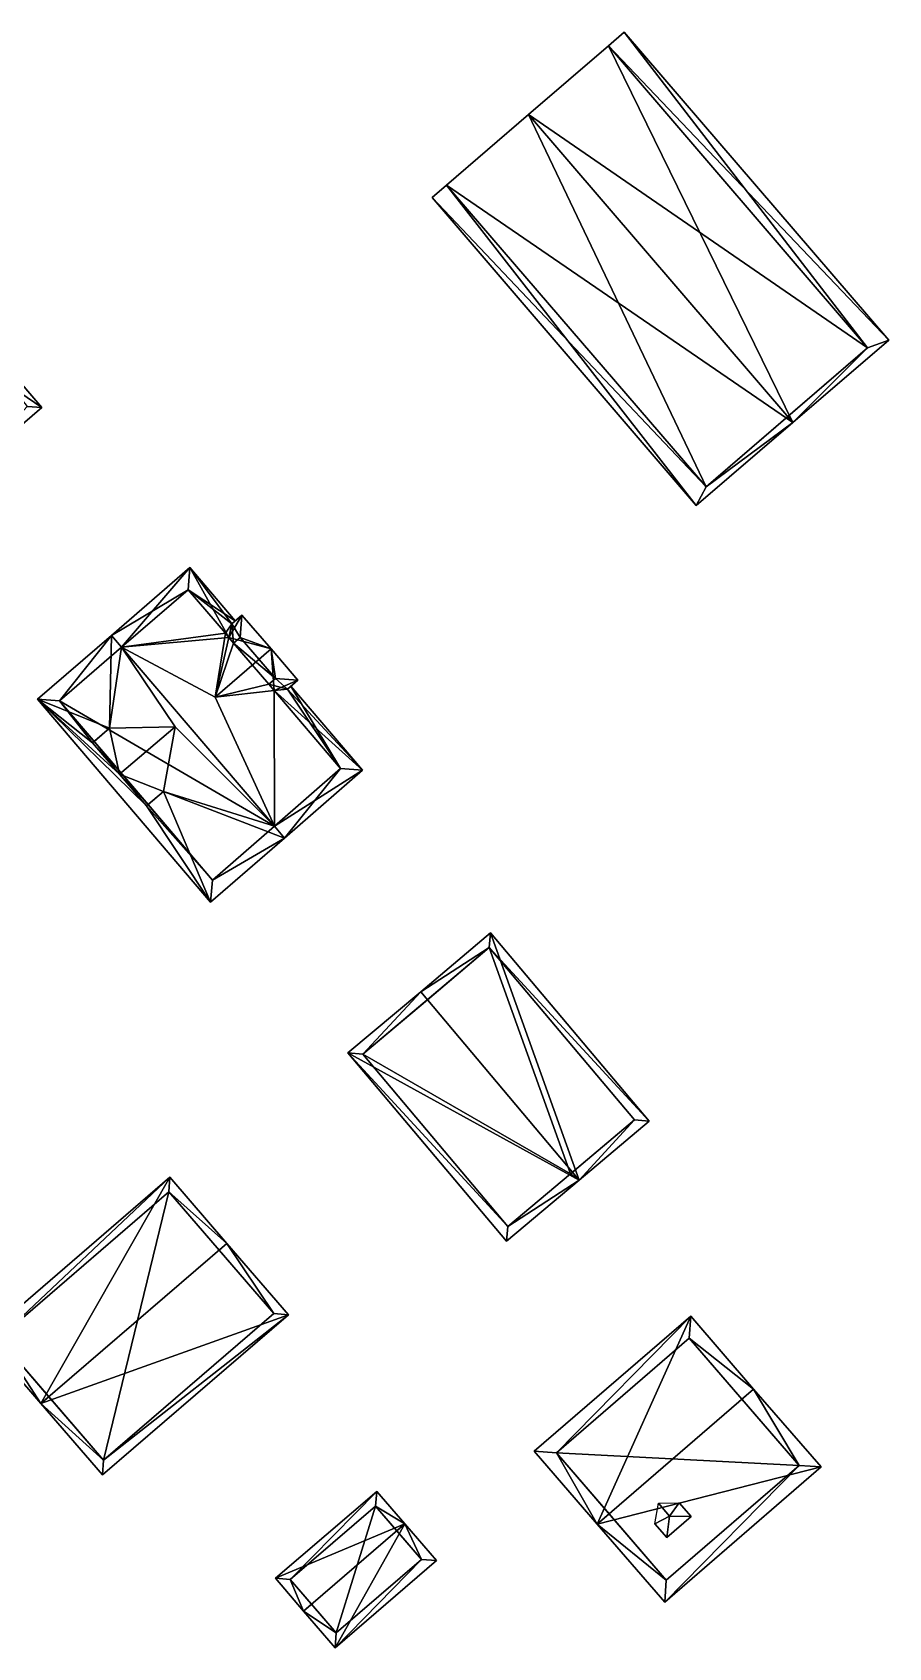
# Model space of a CAD drawing. Extents: x 2679264 to 2679716, y 1246766 to 1247183.
# Drawn here: x 2679376.8 to 2679417.8, y 1247088.3 to 1247165.6 of the extents above; entities that cross this region are included whole.
import ezdxf

# ---------------------------------------------------------------- set-up
doc = ezdxf.new("R2010")
doc.units = 0

msp = doc.modelspace()

# ---------------------------------------------------------------- linework, layer by layer
for points in [[(2679404.38, 1247164.93, 448.565), (2679413.2, 1247146.9, 450.386), (2679400.55, 1247161.64, 450.386)], [(2679404.38, 1247164.93, 435.906), (2679400.55, 1247161.64, 435.906), (2679416.77, 1247150.48, 435.906)], [(2679405.13, 1247165.58, 448.205), (2679417.78, 1247150.84, 448.205), (2679404.38, 1247164.93, 448.565)], [(2679405.13, 1247165.58, 448.205), (2679404.38, 1247164.93, 448.565), (2679416.77, 1247150.48, 448.565)], [(2679417.78, 1247150.84, 448.205), (2679413.2, 1247146.9, 450.386), (2679404.38, 1247164.93, 448.565)], [(2679416.77, 1247150.48, 448.565), (2679404.38, 1247164.93, 448.565), (2679416.77, 1247150.48, 435.906)], [(2679404.38, 1247164.93, 448.565), (2679404.38, 1247164.93, 435.906), (2679416.77, 1247150.48, 435.906)], [(2679417.78, 1247150.84, 448.205), (2679405.13, 1247165.58, 448.205), (2679416.77, 1247150.48, 448.565)], [(2679400.55, 1247161.64, 450.386), (2679413.2, 1247146.9, 450.386), (2679396.63, 1247158.26, 448.578)], [(2679400.55, 1247161.64, 435.906), (2679396.63, 1247158.26, 435.906), (2679409.05, 1247143.83, 435.906)], [(2679400.55, 1247161.64, 435.906), (2679409.05, 1247143.83, 435.906), (2679416.77, 1247150.48, 435.906)], [(2679396.63, 1247158.26, 448.578), (2679408.57, 1247142.94, 448.263), (2679395.94, 1247157.67, 448.263)], [(2679396.63, 1247158.26, 448.578), (2679395.94, 1247157.67, 448.263), (2679409.05, 1247143.83, 448.593)], [(2679413.2, 1247146.9, 450.386), (2679408.57, 1247142.94, 448.263), (2679396.63, 1247158.26, 448.578)], [(2679396.63, 1247158.26, 448.578), (2679409.05, 1247143.83, 448.593), (2679409.05, 1247143.83, 435.906)], [(2679396.63, 1247158.26, 435.906), (2679396.63, 1247158.26, 448.578), (2679409.05, 1247143.83, 435.906)], [(2679395.94, 1247157.67, 448.263), (2679408.57, 1247142.94, 448.263), (2679409.05, 1247143.83, 448.593)], [(2679369.67, 1247156.48, 444.638), (2679377.27, 1247147.62, 444.638), (2679374, 1247149.84, 445.477)], [(2679377.27, 1247147.62, 444.638), (2679369.67, 1247156.48, 444.638), (2679376.56, 1247147.67, 445.041)], [(2679409.05, 1247143.83, 435.906), (2679412.95, 1247147.19, 450.386), (2679416.77, 1247150.48, 435.906)], [(2679412.95, 1247147.19, 450.386), (2679413.2, 1247146.9, 450.386), (2679416.77, 1247150.48, 448.565)], [(2679412.95, 1247147.19, 450.386), (2679416.77, 1247150.48, 448.565), (2679416.77, 1247150.48, 435.906)], [(2679413.2, 1247146.9, 450.386), (2679417.78, 1247150.84, 448.205), (2679416.77, 1247150.48, 448.565)], [(2679377.27, 1247147.62, 444.638), (2679373.88, 1247144.72, 448.233), (2679374, 1247149.84, 445.477)], [(2679373.88, 1247144.72, 448.233), (2679377.27, 1247147.62, 444.638), (2679376.56, 1247147.67, 445.041)], [(2679409.05, 1247143.83, 448.593), (2679413.2, 1247146.9, 450.386), (2679412.95, 1247147.19, 450.386)], [(2679409.05, 1247143.83, 448.593), (2679412.95, 1247147.19, 450.386), (2679409.05, 1247143.83, 435.906)], [(2679408.57, 1247142.94, 448.263), (2679413.2, 1247146.9, 450.386), (2679409.05, 1247143.83, 448.593)], [(2679380.6, 1247136.72, 450.945), (2679384.35, 1247139.96, 447.8), (2679381.08, 1247136.15, 450.945)], [(2679384.35, 1247139.96, 447.8), (2679380.6, 1247136.72, 450.945), (2679384.27, 1247138.9, 448.276)], [(2679384.35, 1247139.96, 447.8), (2679386.21, 1247136.62, 448.273), (2679381.08, 1247136.15, 450.945)], [(2679386.52, 1247137.41, 447.8), (2679384.35, 1247139.96, 447.8), (2679384.27, 1247138.9, 448.276)], [(2679386.36, 1247137.27, 447.935), (2679386.21, 1247136.62, 448.273), (2679384.35, 1247139.96, 447.8)], [(2679386.52, 1247137.41, 447.8), (2679386.36, 1247137.27, 447.935), (2679384.35, 1247139.96, 447.8)], [(2679380.6, 1247136.72, 450.945), (2679381.08, 1247136.15, 450.945), (2679384.27, 1247138.9, 448.276)], [(2679384.27, 1247138.9, 448.276), (2679381.08, 1247136.15, 450.945), (2679381.08, 1247136.15, 436.193)], [(2679384.27, 1247138.9, 448.276), (2679381.08, 1247136.15, 436.193), (2679384.27, 1247138.9, 436.193)], [(2679381.08, 1247136.15, 436.193), (2679386.05, 1247136.82, 436.193), (2679384.27, 1247138.9, 436.193)], [(2679386.36, 1247137.27, 447.935), (2679386.52, 1247137.41, 447.8), (2679384.27, 1247138.9, 448.276)], [(2679386.05, 1247136.82, 448.271), (2679386.36, 1247137.27, 447.935), (2679384.27, 1247138.9, 448.276)], [(2679386.05, 1247136.82, 448.271), (2679384.27, 1247138.9, 448.276), (2679384.27, 1247138.9, 436.193)], [(2679386.05, 1247136.82, 436.193), (2679386.05, 1247136.82, 448.271), (2679384.27, 1247138.9, 436.193)], [(2679386.21, 1247136.62, 448.273), (2679386.36, 1247137.27, 447.935), (2679386.05, 1247136.82, 448.271)], [(2679386.36, 1247137.27, 447.935), (2679386.84, 1247137.68, 447.935), (2679386.21, 1247136.62, 448.273)], [(2679386.21, 1247136.62, 448.273), (2679386.84, 1247137.68, 447.935), (2679388.23, 1247136.07, 449.773)], [(2679386.36, 1247137.27, 447.935), (2679386.21, 1247136.62, 448.273), (2679386.44, 1247136.35, 448.582)], [(2679386.84, 1247137.68, 447.935), (2679386.36, 1247137.27, 447.935), (2679386.76, 1247136.62, 448.582)], [(2679386.76, 1247136.62, 448.582), (2679386.36, 1247137.27, 447.935), (2679386.44, 1247136.35, 448.582)], [(2679388.23, 1247136.07, 449.773), (2679386.84, 1247137.68, 447.935), (2679386.76, 1247136.62, 448.582)], [(2679377.06, 1247133.66, 447.8), (2679380.6, 1247136.72, 450.945), (2679380.5, 1247132.27, 448.956)], [(2679380.6, 1247136.72, 450.945), (2679377.06, 1247133.66, 447.8), (2679378.11, 1247133.59, 448.305)], [(2679381.08, 1247136.15, 450.945), (2679380.6, 1247136.72, 450.945), (2679378.11, 1247133.59, 448.305)], [(2679380.6, 1247136.72, 450.945), (2679381.08, 1247136.15, 450.945), (2679380.5, 1247132.27, 448.956)], [(2679381.08, 1247136.15, 436.193), (2679385.55, 1247133.76, 436.193), (2679386.05, 1247136.82, 436.193)], [(2679386.21, 1247136.62, 448.273), (2679385.55, 1247133.76, 449.773), (2679381.08, 1247136.15, 450.945)], [(2679385.55, 1247133.76, 436.193), (2679386.21, 1247136.62, 436.193), (2679386.05, 1247136.82, 436.193)], [(2679385.55, 1247133.76, 449.773), (2679386.21, 1247136.62, 448.273), (2679388.23, 1247136.07, 449.773)], [(2679386.44, 1247136.35, 436.193), (2679386.21, 1247136.62, 436.193), (2679385.55, 1247133.76, 436.193)], [(2679388.13, 1247134.38, 436.193), (2679386.44, 1247136.35, 436.193), (2679385.55, 1247133.76, 436.193)], [(2679386.21, 1247136.62, 448.273), (2679386.05, 1247136.82, 448.271), (2679386.21, 1247136.62, 436.193)], [(2679386.21, 1247136.62, 436.193), (2679386.05, 1247136.82, 448.271), (2679386.05, 1247136.82, 436.193)], [(2679386.44, 1247136.35, 448.582), (2679386.21, 1247136.62, 448.273), (2679386.44, 1247136.35, 436.193)], [(2679386.44, 1247136.35, 436.193), (2679386.21, 1247136.62, 448.273), (2679386.21, 1247136.62, 436.193)], [(2679386.76, 1247136.62, 448.582), (2679386.44, 1247136.35, 448.582), (2679386.76, 1247136.62, 436.193)], [(2679386.76, 1247136.62, 436.193), (2679386.44, 1247136.35, 448.582), (2679386.44, 1247136.35, 436.193)], [(2679388.45, 1247134.66, 436.193), (2679386.76, 1247136.62, 436.193), (2679386.44, 1247136.35, 436.193)], [(2679388.13, 1247134.38, 436.193), (2679388.45, 1247134.66, 436.193), (2679386.44, 1247136.35, 436.193)], [(2679387.66, 1247135.57, 449.773), (2679388.23, 1247136.07, 449.773), (2679386.76, 1247136.62, 448.582)], [(2679387.66, 1247135.57, 449.773), (2679386.76, 1247136.62, 448.582), (2679388.45, 1247134.66, 436.193)], [(2679388.45, 1247134.66, 436.193), (2679386.76, 1247136.62, 448.582), (2679386.76, 1247136.62, 436.193)], [(2679381.08, 1247136.15, 450.945), (2679378.11, 1247133.59, 448.305), (2679381.08, 1247136.15, 436.193)], [(2679381.08, 1247136.15, 436.193), (2679378.11, 1247133.59, 448.305), (2679378.11, 1247133.59, 436.193)], [(2679381.08, 1247136.15, 436.193), (2679378.11, 1247133.59, 436.193), (2679388.39, 1247127.59, 436.193)], [(2679381.08, 1247136.15, 450.945), (2679383.64, 1247132.34, 450.59), (2679380.5, 1247132.27, 448.956)], [(2679381.08, 1247136.15, 450.945), (2679388.39, 1247127.59, 450.945), (2679383.64, 1247132.34, 450.59)], [(2679381.08, 1247136.15, 450.945), (2679385.55, 1247133.76, 449.773), (2679388.39, 1247127.59, 450.945)], [(2679381.08, 1247136.15, 436.193), (2679388.39, 1247127.59, 436.193), (2679385.55, 1247133.76, 436.193)], [(2679388.38, 1247134.08, 448.275), (2679385.55, 1247133.76, 449.773), (2679388.23, 1247136.07, 449.773)], [(2679388.45, 1247134.66, 448.638), (2679388.23, 1247136.07, 449.773), (2679387.66, 1247135.57, 449.773)], [(2679388.45, 1247134.66, 448.638), (2679387.66, 1247135.57, 449.773), (2679388.45, 1247134.66, 436.193)], [(2679389.51, 1247134.58, 447.935), (2679388.38, 1247134.08, 448.275), (2679388.23, 1247136.07, 449.773)], [(2679389.51, 1247134.58, 447.935), (2679388.23, 1247136.07, 449.773), (2679388.45, 1247134.66, 448.638)], [(2679388.38, 1247134.08, 436.193), (2679388.13, 1247134.38, 436.193), (2679385.55, 1247133.76, 436.193)], [(2679385.55, 1247133.76, 449.773), (2679388.38, 1247134.08, 448.275), (2679388.39, 1247127.59, 450.945)], [(2679388.39, 1247127.59, 436.193), (2679388.38, 1247134.08, 436.193), (2679385.55, 1247133.76, 436.193)], [(2679388.13, 1247134.38, 448.637), (2679389.02, 1247134.15, 447.935), (2679388.45, 1247134.66, 448.638)], [(2679388.13, 1247134.38, 448.637), (2679388.45, 1247134.66, 448.638), (2679388.45, 1247134.66, 436.193)], [(2679388.13, 1247134.38, 436.193), (2679388.13, 1247134.38, 448.637), (2679388.45, 1247134.66, 436.193)], [(2679388.38, 1247134.08, 448.275), (2679389.02, 1247134.15, 447.935), (2679388.13, 1247134.38, 448.637)], [(2679388.38, 1247134.08, 448.275), (2679388.13, 1247134.38, 448.637), (2679388.13, 1247134.38, 436.193)], [(2679388.38, 1247134.08, 436.193), (2679388.38, 1247134.08, 448.275), (2679388.13, 1247134.38, 436.193)], [(2679389.02, 1247134.15, 447.935), (2679388.38, 1247134.08, 448.275), (2679389.51, 1247134.58, 447.935)], [(2679388.38, 1247134.08, 448.275), (2679389.02, 1247134.15, 447.935), (2679392.61, 1247130.27, 447.8)], [(2679389.02, 1247134.15, 447.935), (2679388.38, 1247134.08, 448.275), (2679391.56, 1247130.35, 448.276)], [(2679388.39, 1247127.59, 450.945), (2679388.38, 1247134.08, 448.275), (2679392.61, 1247130.27, 447.8)], [(2679391.56, 1247130.35, 448.276), (2679388.38, 1247134.08, 448.275), (2679391.56, 1247130.35, 436.193)], [(2679391.56, 1247130.35, 436.193), (2679388.38, 1247134.08, 448.275), (2679388.38, 1247134.08, 436.193)], [(2679388.39, 1247127.59, 436.193), (2679391.56, 1247130.35, 436.193), (2679388.38, 1247134.08, 436.193)], [(2679389.02, 1247134.15, 447.935), (2679389.51, 1247134.58, 447.935), (2679388.45, 1247134.66, 448.638)], [(2679389.02, 1247134.15, 447.935), (2679389.18, 1247134.29, 447.8), (2679392.61, 1247130.27, 447.8)], [(2679389.18, 1247134.29, 447.8), (2679389.02, 1247134.15, 447.935), (2679391.56, 1247130.35, 448.276)], [(2679392.61, 1247130.27, 447.8), (2679389.18, 1247134.29, 447.8), (2679391.56, 1247130.35, 448.276)], [(2679385.34, 1247123.95, 447.8), (2679377.06, 1247133.66, 447.8), (2679382.28, 1247128.56, 448.242)], [(2679377.06, 1247133.66, 447.8), (2679380.5, 1247132.27, 448.956), (2679379.69, 1247131.57, 448.236)], [(2679377.06, 1247133.66, 447.8), (2679379.69, 1247131.57, 448.236), (2679380.98, 1247130.07, 448.238)], [(2679377.06, 1247133.66, 447.8), (2679380.98, 1247130.07, 448.238), (2679382.28, 1247128.56, 448.242)], [(2679377.06, 1247133.66, 447.8), (2679385.34, 1247123.95, 447.8), (2679382.28, 1247128.56, 448.242)], [(2679378.11, 1247133.59, 448.305), (2679377.06, 1247133.66, 447.8), (2679379.69, 1247131.57, 448.236)], [(2679379.69, 1247131.57, 448.236), (2679377.06, 1247133.66, 447.8), (2679380.98, 1247130.07, 448.238)], [(2679380.98, 1247130.07, 448.238), (2679377.06, 1247133.66, 447.8), (2679382.28, 1247128.56, 448.242)], [(2679379.77, 1247131.64, 448.304), (2679378.11, 1247133.59, 448.305), (2679379.69, 1247131.57, 448.236)], [(2679378.11, 1247133.59, 448.305), (2679379.77, 1247131.64, 448.304), (2679378.11, 1247133.59, 436.193)], [(2679379.77, 1247131.64, 448.304), (2679381.06, 1247130.13, 450.59), (2679378.11, 1247133.59, 436.193)], [(2679381.06, 1247130.13, 450.59), (2679382.35, 1247128.62, 448.956), (2679378.11, 1247133.59, 436.193)], [(2679382.35, 1247128.62, 448.956), (2679382.35, 1247128.62, 448.303), (2679378.11, 1247133.59, 436.193)], [(2679378.11, 1247133.59, 436.193), (2679382.35, 1247128.62, 448.303), (2679385.43, 1247125.01, 436.193)], [(2679378.11, 1247133.59, 436.193), (2679385.43, 1247125.01, 436.193), (2679388.39, 1247127.59, 436.193)], [(2679379.69, 1247131.57, 448.956), (2679380.5, 1247132.27, 448.956), (2679380.98, 1247130.07, 450.59)], [(2679379.77, 1247131.64, 448.304), (2679380.5, 1247132.27, 448.956), (2679379.77, 1247131.64, 448.956)], [(2679380.5, 1247132.27, 448.956), (2679383.64, 1247132.34, 450.59), (2679380.98, 1247130.07, 450.59)], [(2679383.64, 1247132.34, 450.59), (2679383.08, 1247129.25, 448.956), (2679380.98, 1247130.07, 450.59)], [(2679383.64, 1247132.34, 450.59), (2679388.39, 1247127.59, 450.945), (2679383.08, 1247129.25, 448.956)], [(2679381.06, 1247130.13, 450.59), (2679379.77, 1247131.64, 448.956), (2679379.69, 1247131.57, 448.956)], [(2679381.06, 1247130.13, 450.59), (2679379.69, 1247131.57, 448.956), (2679380.98, 1247130.07, 450.59)], [(2679379.77, 1247131.64, 448.304), (2679379.77, 1247131.64, 448.956), (2679381.06, 1247130.13, 450.59)], [(2679388.39, 1247127.59, 450.945), (2679388.88, 1247127.02, 450.945), (2679391.56, 1247130.35, 448.276)], [(2679388.39, 1247127.59, 450.945), (2679391.56, 1247130.35, 448.276), (2679388.39, 1247127.59, 436.193)], [(2679388.39, 1247127.59, 436.193), (2679391.56, 1247130.35, 448.276), (2679391.56, 1247130.35, 436.193)], [(2679388.88, 1247127.02, 450.945), (2679388.39, 1247127.59, 450.945), (2679392.61, 1247130.27, 447.8)], [(2679388.88, 1247127.02, 450.945), (2679392.61, 1247130.27, 447.8), (2679391.56, 1247130.35, 448.276)], [(2679381.06, 1247130.13, 450.59), (2679380.98, 1247130.07, 450.59), (2679382.35, 1247128.62, 448.956)], [(2679380.98, 1247130.07, 450.59), (2679383.08, 1247129.25, 448.956), (2679382.28, 1247128.56, 448.956)], [(2679380.98, 1247130.07, 450.59), (2679382.28, 1247128.56, 448.956), (2679382.35, 1247128.62, 448.956)], [(2679383.08, 1247129.25, 448.956), (2679385.34, 1247123.95, 447.8), (2679382.28, 1247128.56, 448.242)], [(2679382.28, 1247128.56, 448.242), (2679385.43, 1247125.01, 448.305), (2679382.35, 1247128.62, 448.303)], [(2679382.35, 1247128.62, 448.303), (2679382.35, 1247128.62, 448.956), (2679383.08, 1247129.25, 448.956)], [(2679382.35, 1247128.62, 448.303), (2679385.43, 1247125.01, 448.305), (2679385.43, 1247125.01, 436.193)], [(2679388.39, 1247127.59, 450.945), (2679388.88, 1247127.02, 450.945), (2679383.08, 1247129.25, 448.956)], [(2679388.88, 1247127.02, 450.945), (2679385.34, 1247123.95, 447.8), (2679383.08, 1247129.25, 448.956)], [(2679385.34, 1247123.95, 447.8), (2679385.43, 1247125.01, 448.305), (2679382.28, 1247128.56, 448.242)], [(2679388.88, 1247127.02, 450.945), (2679388.39, 1247127.59, 450.945), (2679385.43, 1247125.01, 448.305)], [(2679385.43, 1247125.01, 448.305), (2679388.39, 1247127.59, 450.945), (2679388.39, 1247127.59, 436.193)], [(2679385.43, 1247125.01, 436.193), (2679385.43, 1247125.01, 448.305), (2679388.39, 1247127.59, 436.193)], [(2679385.34, 1247123.95, 447.8), (2679388.88, 1247127.02, 450.945), (2679385.43, 1247125.01, 448.305)], [(2679402.97, 1247110.65, 447.936), (2679395.39, 1247119.66, 447.936), (2679398.73, 1247122.48, 444.805)], [(2679398.73, 1247122.48, 444.805), (2679395.39, 1247119.66, 447.936), (2679398.67, 1247121.78, 445.162)], [(2679406.32, 1247113.47, 444.806), (2679398.73, 1247122.48, 444.805), (2679398.67, 1247121.78, 445.162)], [(2679406.32, 1247113.47, 444.806), (2679402.97, 1247110.65, 447.936), (2679398.73, 1247122.48, 444.805)], [(2679398.67, 1247121.78, 445.162), (2679395.71, 1247119.28, 447.936), (2679392.62, 1247116.68, 437.217)], [(2679398.67, 1247121.78, 437.217), (2679398.67, 1247121.78, 445.162), (2679392.62, 1247116.68, 437.217)], [(2679402.56, 1247110.95, 437.217), (2679398.67, 1247121.78, 437.217), (2679392.62, 1247116.68, 437.217)], [(2679398.67, 1247121.78, 445.162), (2679395.39, 1247119.66, 447.936), (2679395.71, 1247119.28, 447.936)], [(2679405.62, 1247113.53, 445.164), (2679406.32, 1247113.47, 444.806), (2679398.67, 1247121.78, 445.162)], [(2679405.62, 1247113.53, 445.164), (2679398.67, 1247121.78, 445.162), (2679405.62, 1247113.53, 437.217)], [(2679405.62, 1247113.53, 437.217), (2679398.67, 1247121.78, 445.162), (2679398.67, 1247121.78, 437.217)], [(2679402.56, 1247110.95, 437.217), (2679405.62, 1247113.53, 437.217), (2679398.67, 1247121.78, 437.217)], [(2679391.91, 1247116.74, 444.873), (2679395.39, 1247119.66, 447.936), (2679402.97, 1247110.65, 447.936)], [(2679395.39, 1247119.66, 447.936), (2679391.91, 1247116.74, 444.873), (2679392.62, 1247116.68, 445.21)], [(2679395.71, 1247119.28, 447.936), (2679395.39, 1247119.66, 447.936), (2679392.62, 1247116.68, 445.21)], [(2679395.71, 1247119.28, 447.936), (2679392.62, 1247116.68, 445.21), (2679392.62, 1247116.68, 437.217)], [(2679399.5, 1247107.73, 444.873), (2679391.91, 1247116.74, 444.873), (2679402.97, 1247110.65, 447.936)], [(2679391.91, 1247116.74, 444.873), (2679399.5, 1247107.73, 444.873), (2679399.56, 1247108.43, 445.211)], [(2679392.62, 1247116.68, 445.21), (2679391.91, 1247116.74, 444.873), (2679399.56, 1247108.43, 445.211)], [(2679392.62, 1247116.68, 445.21), (2679399.56, 1247108.43, 445.211), (2679399.56, 1247108.43, 437.217)], [(2679392.62, 1247116.68, 437.217), (2679392.62, 1247116.68, 445.21), (2679399.56, 1247108.43, 437.217)], [(2679402.56, 1247110.95, 437.217), (2679392.62, 1247116.68, 437.217), (2679399.56, 1247108.43, 437.217)], [(2679402.56, 1247110.95, 447.856), (2679402.65, 1247111.03, 447.936), (2679405.62, 1247113.53, 445.164)], [(2679402.56, 1247110.95, 447.856), (2679405.62, 1247113.53, 445.164), (2679402.56, 1247110.95, 437.217)], [(2679402.56, 1247110.95, 437.217), (2679405.62, 1247113.53, 445.164), (2679405.62, 1247113.53, 437.217)], [(2679402.65, 1247111.03, 447.936), (2679402.97, 1247110.65, 447.936), (2679405.62, 1247113.53, 445.164)], [(2679402.97, 1247110.65, 447.936), (2679406.32, 1247113.47, 444.806), (2679405.62, 1247113.53, 445.164)], [(2679402.97, 1247110.65, 447.936), (2679402.56, 1247110.95, 447.856), (2679399.56, 1247108.43, 445.211)], [(2679399.56, 1247108.43, 445.211), (2679402.56, 1247110.95, 447.856), (2679402.56, 1247110.95, 437.217)], [(2679399.56, 1247108.43, 445.211), (2679402.56, 1247110.95, 437.217), (2679399.56, 1247108.43, 437.217)], [(2679402.56, 1247110.95, 447.856), (2679402.97, 1247110.65, 447.936), (2679402.65, 1247111.03, 447.936)], [(2679374.49, 1247103.12, 446.618), (2679383.39, 1247110.79, 446.618), (2679377.22, 1247099.95, 450.212)], [(2679383.39, 1247110.79, 446.618), (2679374.49, 1247103.12, 446.618), (2679375.19, 1247103.07, 447.048)], [(2679383.34, 1247110.09, 447.048), (2679383.39, 1247110.79, 446.618), (2679375.19, 1247103.07, 447.048)], [(2679383.34, 1247110.09, 447.048), (2679375.19, 1247103.07, 447.048), (2679375.19, 1247103.07, 438.897)], [(2679383.34, 1247110.09, 438.897), (2679383.34, 1247110.09, 447.048), (2679375.19, 1247103.07, 438.897)], [(2679383.34, 1247110.09, 438.897), (2679375.19, 1247103.07, 438.897), (2679380.22, 1247097.24, 438.897)], [(2679383.39, 1247110.79, 446.618), (2679386.12, 1247107.62, 450.212), (2679377.22, 1247099.95, 450.212)], [(2679388.36, 1247104.26, 438.897), (2679383.34, 1247110.09, 438.897), (2679380.22, 1247097.24, 438.897)], [(2679386.12, 1247107.62, 450.212), (2679383.39, 1247110.79, 446.618), (2679383.34, 1247110.09, 447.048)], [(2679385.75, 1247107.3, 450.212), (2679386.12, 1247107.62, 450.212), (2679383.34, 1247110.09, 447.048)], [(2679388.36, 1247104.26, 447.015), (2679385.75, 1247107.3, 450.212), (2679383.34, 1247110.09, 438.897)], [(2679388.36, 1247104.26, 438.897), (2679388.36, 1247104.26, 447.015), (2679383.34, 1247110.09, 438.897)], [(2679385.75, 1247107.3, 450.212), (2679383.34, 1247110.09, 447.048), (2679383.34, 1247110.09, 438.897)], [(2679399.5, 1247107.73, 444.873), (2679402.97, 1247110.65, 447.936), (2679399.56, 1247108.43, 445.211)], [(2679386.12, 1247107.62, 450.212), (2679389.07, 1247104.2, 446.617), (2679377.22, 1247099.95, 450.212)], [(2679388.36, 1247104.26, 447.015), (2679386.12, 1247107.62, 450.212), (2679385.75, 1247107.3, 450.212)], [(2679389.07, 1247104.2, 446.617), (2679386.12, 1247107.62, 450.212), (2679388.36, 1247104.26, 447.015)], [(2679389.07, 1247104.2, 446.617), (2679380.16, 1247096.54, 446.617), (2679377.22, 1247099.95, 450.212)], [(2679380.16, 1247096.54, 446.617), (2679389.07, 1247104.2, 446.617), (2679380.22, 1247097.24, 447.015)], [(2679389.07, 1247104.2, 446.617), (2679388.36, 1247104.26, 447.015), (2679380.22, 1247097.24, 447.015)], [(2679380.22, 1247097.24, 447.015), (2679388.36, 1247104.26, 447.015), (2679388.36, 1247104.26, 438.897)], [(2679380.22, 1247097.24, 447.015), (2679388.36, 1247104.26, 438.897), (2679380.22, 1247097.24, 438.897)], [(2679400.82, 1247097.68, 445.555), (2679408.31, 1247104.14, 445.555), (2679403.84, 1247094.18, 450.725)], [(2679408.31, 1247104.14, 445.555), (2679400.82, 1247097.68, 445.555), (2679401.88, 1247097.6, 446.395)], [(2679408.23, 1247103.09, 446.395), (2679408.31, 1247104.14, 445.555), (2679401.88, 1247097.6, 446.395)], [(2679408.31, 1247104.14, 445.555), (2679411.32, 1247100.65, 450.726), (2679403.84, 1247094.18, 450.725)], [(2679411.32, 1247100.65, 450.726), (2679408.31, 1247104.14, 445.555), (2679408.23, 1247103.09, 446.395)], [(2679374.49, 1247103.12, 446.618), (2679377.22, 1247099.95, 450.212), (2679375.19, 1247103.07, 447.048)], [(2679408.23, 1247103.09, 446.395), (2679401.88, 1247097.6, 446.395), (2679401.88, 1247097.6, 437.554)], [(2679408.23, 1247103.09, 437.554), (2679408.23, 1247103.09, 446.395), (2679401.88, 1247097.6, 437.554)], [(2679413.5, 1247096.99, 437.554), (2679408.23, 1247103.09, 437.554), (2679401.88, 1247097.6, 437.554)], [(2679410.76, 1247100.16, 450.726), (2679411.32, 1247100.65, 450.726), (2679408.23, 1247103.09, 446.395)], [(2679413.5, 1247096.99, 446.282), (2679410.76, 1247100.16, 450.726), (2679408.23, 1247103.09, 437.554)], [(2679413.5, 1247096.99, 437.554), (2679413.5, 1247096.99, 446.282), (2679408.23, 1247103.09, 437.554)], [(2679410.76, 1247100.16, 450.726), (2679408.23, 1247103.09, 446.395), (2679408.23, 1247103.09, 437.554)], [(2679375.19, 1247103.07, 447.048), (2679377.22, 1247099.95, 450.212), (2679377.6, 1247100.28, 450.212)], [(2679375.19, 1247103.07, 447.048), (2679377.6, 1247100.28, 450.212), (2679375.19, 1247103.07, 438.897)], [(2679377.6, 1247100.28, 450.212), (2679380.22, 1247097.24, 447.015), (2679375.19, 1247103.07, 438.897)], [(2679375.19, 1247103.07, 438.897), (2679380.22, 1247097.24, 447.015), (2679380.22, 1247097.24, 438.897)], [(2679377.6, 1247100.28, 450.212), (2679377.22, 1247099.95, 450.212), (2679380.22, 1247097.24, 447.015)], [(2679411.32, 1247100.65, 450.726), (2679414.55, 1247096.92, 445.486), (2679403.84, 1247094.18, 450.725)], [(2679413.5, 1247096.99, 446.282), (2679411.32, 1247100.65, 450.726), (2679410.76, 1247100.16, 450.726)], [(2679414.55, 1247096.92, 445.486), (2679411.32, 1247100.65, 450.726), (2679413.5, 1247096.99, 446.282)], [(2679377.22, 1247099.95, 450.212), (2679380.16, 1247096.54, 446.617), (2679380.22, 1247097.24, 447.015)], [(2679400.82, 1247097.68, 445.555), (2679403.84, 1247094.18, 450.725), (2679401.88, 1247097.6, 446.395)], [(2679401.88, 1247097.6, 446.395), (2679403.84, 1247094.18, 450.725), (2679404.4, 1247094.67, 450.725)], [(2679401.88, 1247097.6, 446.395), (2679404.4, 1247094.67, 450.725), (2679401.88, 1247097.6, 437.554)], [(2679404.4, 1247094.67, 450.725), (2679407.14, 1247091.5, 446.282), (2679401.88, 1247097.6, 437.554)], [(2679401.88, 1247097.6, 437.554), (2679407.14, 1247091.5, 446.282), (2679407.14, 1247091.5, 437.554)], [(2679413.5, 1247096.99, 437.554), (2679401.88, 1247097.6, 437.554), (2679407.14, 1247091.5, 437.554)], [(2679414.55, 1247096.92, 445.486), (2679407.07, 1247090.45, 445.486), (2679403.84, 1247094.18, 450.725)], [(2679407.07, 1247090.45, 445.486), (2679414.55, 1247096.92, 445.486), (2679413.5, 1247096.99, 446.282)], [(2679407.07, 1247090.45, 445.486), (2679413.5, 1247096.99, 446.282), (2679407.14, 1247091.5, 446.282)], [(2679407.14, 1247091.5, 446.282), (2679413.5, 1247096.99, 446.282), (2679407.14, 1247091.5, 437.554)], [(2679413.5, 1247096.99, 446.282), (2679413.5, 1247096.99, 437.554), (2679407.14, 1247091.5, 437.554)], [(2679393.29, 1247095.75, 443.33), (2679394.63, 1247094.19, 443.742), (2679388.44, 1247091.59, 443.33)], [(2679393.29, 1247095.75, 443.33), (2679388.44, 1247091.59, 443.33), (2679389.15, 1247091.54, 443.43)], [(2679393.23, 1247095.05, 443.43), (2679393.29, 1247095.75, 443.33), (2679389.15, 1247091.54, 443.43)], [(2679394.63, 1247094.19, 443.742), (2679393.29, 1247095.75, 443.33), (2679393.23, 1247095.05, 443.43)], [(2679393.23, 1247095.05, 443.43), (2679389.15, 1247091.54, 443.43), (2679389.15, 1247091.54, 438.756)], [(2679393.23, 1247095.05, 438.756), (2679393.23, 1247095.05, 443.43), (2679389.15, 1247091.54, 438.756)], [(2679393.23, 1247095.05, 438.756), (2679389.15, 1247091.54, 438.756), (2679391.35, 1247088.98, 438.756)], [(2679395.43, 1247092.49, 438.756), (2679393.23, 1247095.05, 438.756), (2679391.35, 1247088.98, 438.756)], [(2679394.25, 1247093.86, 443.742), (2679394.63, 1247094.19, 443.742), (2679393.23, 1247095.05, 443.43)], [(2679394.25, 1247093.86, 443.742), (2679393.23, 1247095.05, 443.43), (2679393.23, 1247095.05, 438.756)], [(2679395.43, 1247092.49, 438.756), (2679394.25, 1247093.86, 443.742), (2679393.23, 1247095.05, 438.756)], [(2679404.4, 1247094.67, 450.725), (2679403.84, 1247094.18, 450.725), (2679407.14, 1247091.5, 446.282)], [(2679406.59, 1247094.19, 448.82), (2679406.76, 1247095.18, 449.501), (2679407.29, 1247094.57, 449.501)], [(2679407.16, 1247093.54, 448.82), (2679406.59, 1247094.19, 448.82), (2679407.29, 1247094.57, 449.501)], [(2679406.76, 1247095.18, 449.501), (2679407.76, 1247095.2, 448.82), (2679407.29, 1247094.57, 449.501)], [(2679408.33, 1247094.55, 448.82), (2679407.16, 1247093.54, 448.82), (2679407.29, 1247094.57, 449.501)], [(2679407.76, 1247095.2, 448.82), (2679408.33, 1247094.55, 448.82), (2679407.29, 1247094.57, 449.501)], [(2679407.76, 1247095.2, 448.82), (2679408.33, 1247094.55, 447.901), (2679408.33, 1247094.55, 448.82)], [(2679394.63, 1247094.19, 443.742), (2679389.79, 1247090.02, 443.742), (2679388.44, 1247091.59, 443.33)], [(2679391.3, 1247088.27, 443.33), (2679389.79, 1247090.02, 443.742), (2679394.63, 1247094.19, 443.742)], [(2679396.14, 1247092.44, 443.33), (2679391.3, 1247088.27, 443.33), (2679394.63, 1247094.19, 443.742)], [(2679395.43, 1247092.49, 443.419), (2679394.63, 1247094.19, 443.742), (2679394.25, 1247093.86, 443.742)], [(2679395.43, 1247092.49, 443.419), (2679394.25, 1247093.86, 443.742), (2679395.43, 1247092.49, 438.756)], [(2679396.14, 1247092.44, 443.33), (2679394.63, 1247094.19, 443.742), (2679395.43, 1247092.49, 443.419)], [(2679403.84, 1247094.18, 450.725), (2679407.07, 1247090.45, 445.486), (2679407.14, 1247091.5, 446.282)], [(2679407.16, 1247093.54, 448.82), (2679407.16, 1247093.54, 447.902), (2679406.59, 1247094.19, 448.82)], [(2679408.33, 1247094.55, 448.82), (2679407.16, 1247093.54, 447.902), (2679407.16, 1247093.54, 448.82)], [(2679408.33, 1247094.55, 448.82), (2679408.33, 1247094.55, 447.901), (2679407.16, 1247093.54, 447.902)], [(2679391.3, 1247088.27, 443.33), (2679396.14, 1247092.44, 443.33), (2679395.43, 1247092.49, 443.419)], [(2679391.3, 1247088.27, 443.33), (2679395.43, 1247092.49, 443.419), (2679391.35, 1247088.98, 443.419)], [(2679391.35, 1247088.98, 443.419), (2679395.43, 1247092.49, 443.419), (2679391.35, 1247088.98, 438.756)], [(2679395.43, 1247092.49, 443.419), (2679395.43, 1247092.49, 438.756), (2679391.35, 1247088.98, 438.756)], [(2679388.44, 1247091.59, 443.33), (2679389.79, 1247090.02, 443.742), (2679389.15, 1247091.54, 443.43)], [(2679389.15, 1247091.54, 443.43), (2679389.79, 1247090.02, 443.742), (2679390.17, 1247090.35, 443.742)], [(2679389.15, 1247091.54, 443.43), (2679390.17, 1247090.35, 443.742), (2679389.15, 1247091.54, 438.756)], [(2679389.15, 1247091.54, 438.756), (2679390.17, 1247090.35, 443.742), (2679391.35, 1247088.98, 438.756)], [(2679390.17, 1247090.35, 443.742), (2679389.79, 1247090.02, 443.742), (2679391.35, 1247088.98, 443.419)], [(2679389.79, 1247090.02, 443.742), (2679391.3, 1247088.27, 443.33), (2679391.35, 1247088.98, 443.419)], [(2679390.17, 1247090.35, 443.742), (2679391.35, 1247088.98, 443.419), (2679391.35, 1247088.98, 438.756)]]:
    msp.add_3dface(points)

doc.saveas('drawing.dxf')
